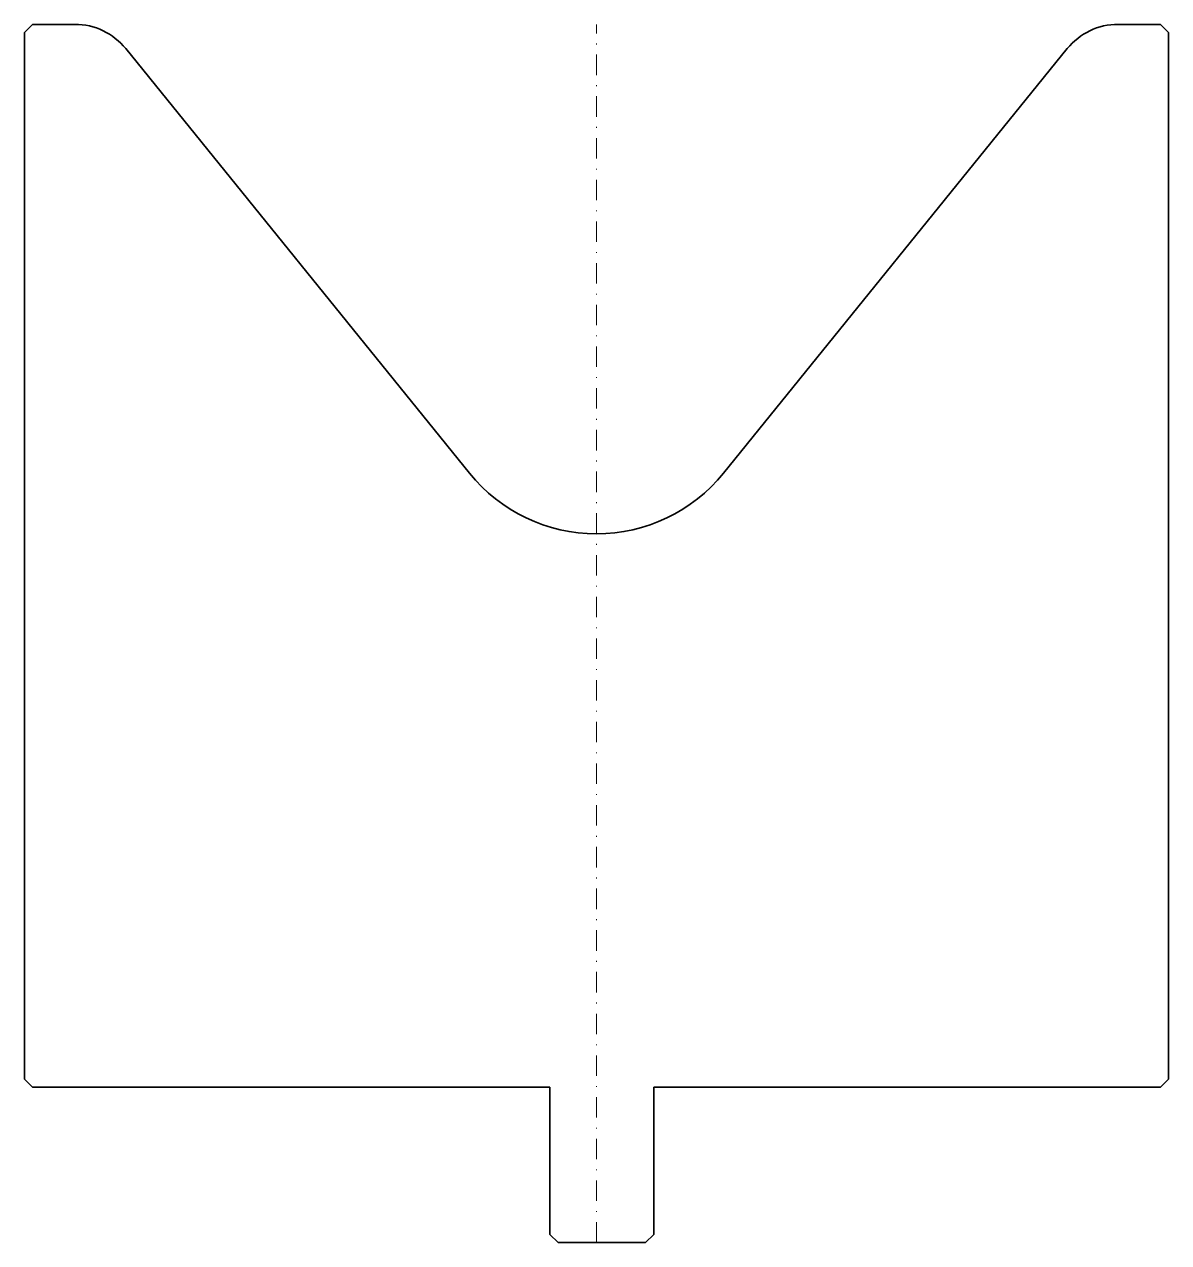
# Model space of a CAD drawing. Header units: millimetres. Extents: x -70 to 70, y -149 to 0.
import ezdxf

# ---------------------------------------------------------------- set-up
doc = ezdxf.new("R2010")
doc.units = ezdxf.units.MM
doc.header["$LTSCALE"] = 5
doc.linetypes.add('AUSGEZOGEN', pattern=[0])
doc.linetypes.add('DASHDOT', pattern=[1, 0.5, -0.25, 0, -0.25])
doc.layers.add('2', color=7, linetype='Continuous')

msp = doc.modelspace()

# ---------------------------------------------------------------- linework, layer by layer
at = {"layer": '2', "color": 7, "linetype": 'AUSGEZOGEN', "lineweight": 35}
for p, q in [((-70, -1), (-69, 0)), ((-69, 0), (-63.82, 0)), ((63.82, 0), (69, 0)), ((69, 0), (70, -1)), ((-70, -129), (-70, -1)), ((70, -1), (70, -129)), ((-57.6, -2.97), (-15.54, -54.9)), ((15.54, -54.9), (57.6, -2.97)), ((-69, -130), (-70, -129)), ((70, -129), (69, -130)), ((-5.7, -130), (-69, -130)), ((-5.7, -148), (-5.7, -130)), ((69, -130), (7, -130)), ((7, -130), (7, -148)), ((-4.7, -149), (-5.7, -148)), ((6, -149), (-4.7, -149)), ((7, -148), (6, -149))]:
    msp.add_line(p, q, dxfattribs=at)
at = {"layer": '2', "color": 7, "linetype": 'DASHDOT', "lineweight": 18}
msp.add_line((0, -149), (0, 0), dxfattribs=at)
at = {"layer": '2', "color": 7, "linetype": 'AUSGEZOGEN', "lineweight": 35}
for centre, radius, start, end in [((-63.82, -8), 8, 39, 90), ((63.82, -8), 8, 90, 141), ((0, -42.31), 20, 219, 321)]:
    msp.add_arc(centre, radius, start, end, dxfattribs=at)

doc.saveas('drawing.dxf')
